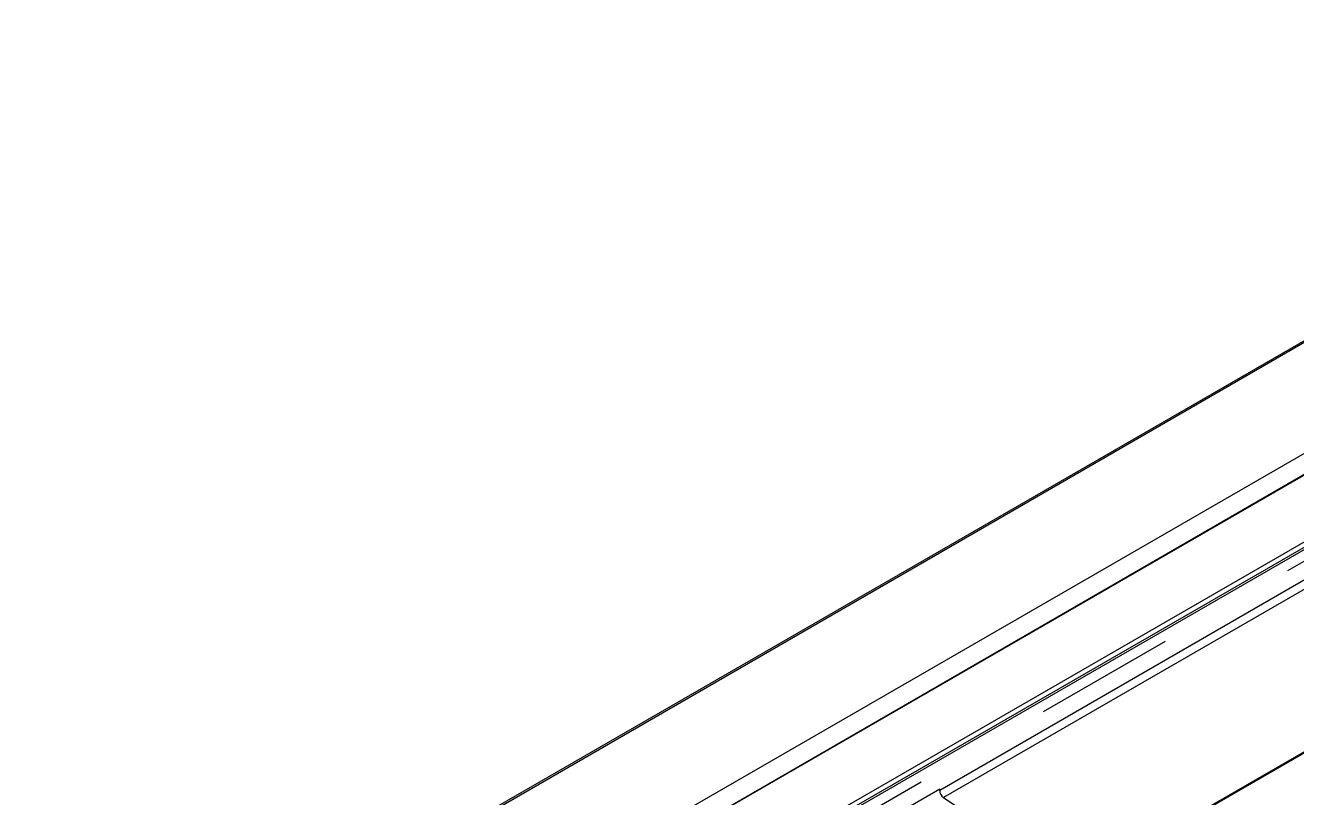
# Model space of a CAD drawing. Header units: millimetres. Extents: x 0 to 594, y 0 to 420.
# Drawn here: x 354.35 to 376.44, y 63.95 to 77.37 of the extents above; entities that cross this region are included whole.
import ezdxf

# ---------------------------------------------------------------- set-up
doc = ezdxf.new("R2010")
doc.units = ezdxf.units.MM
doc.header["$LTSCALE"] = 32.67
doc.linetypes.add('CENTER', pattern=[0.6, 0.375, -0.075, 0.075, -0.075])
doc.layers.get('0').update_dxf_attribs({"linetype": 'CONTINUOUS'})
for name, color, linetype in [('AUSFORMSCHRAEGEN', 7, 'CONTINUOUS'), ('KURVEN', 7, 'CONTINUOUS'), ('RUNDUNGEN', 7, 'CONTINUOUS')]:
    doc.layers.add(name, color=color, linetype=linetype)

msp = doc.modelspace()

# ---------------------------------------------------------------- linework, layer by layer
at = {"color": 7, "linetype": 'CONTINUOUS'}
msp.add_line((386.1112, 73.9034), (341.5636, 48.184), dxfattribs=at)
at = {"layer": 'AUSFORMSCHRAEGEN', "color": 7, "linetype": 'CONTINUOUS'}
for p, q in [((339.7213, 48.66), (387.8045, 76.4206)), ((384.4157, 69.2731), (371.2123, 61.6501)), ((370.2335, 64.0927), (368.6064, 63.1533))]:
    msp.add_line(p, q, dxfattribs=at)
at = {"layer": 'KURVEN', "color": 7, "linetype": 'CENTER'}
msp.add_line((386.8864, 74.014), (368.1243, 63.1818), dxfattribs=at)
at = {"layer": 'RUNDUNGEN', "color": 7, "linetype": 'CONTINUOUS'}
for p, q in [((337.9742, 49.6105), (386.0575, 77.3712)), ((338.023, 49.6063), (386.1062, 77.3669)), ((341.4838, 49.3006), (386.0316, 75.02)), ((341.489, 49.312), (386.0367, 75.0314)), ((386.0194, 73.7578), (341.4716, 48.0384)), ((386.0367, 73.7274), (341.489, 48.008)), ((379.4777, 69.41), (370.2335, 64.0729)), ((379.5508, 69.2903), (370.2994, 63.9491)), ((381.7561, 67.7189), (372.9049, 62.6086)), ((370.2335, 64.0729), (370.2335, 64.0927)), ((370.2994, 63.9491), (371.5234, 63.1382))]:
    msp.add_line(p, q, dxfattribs=at)
msp.add_ellipse((370.3005, 64.0299), major_axis=(-0.0462, 0.0887), ratio=0.5463818, start_param=0.808982, end_param=2.362325, dxfattribs=at)

doc.saveas('drawing.dxf')
